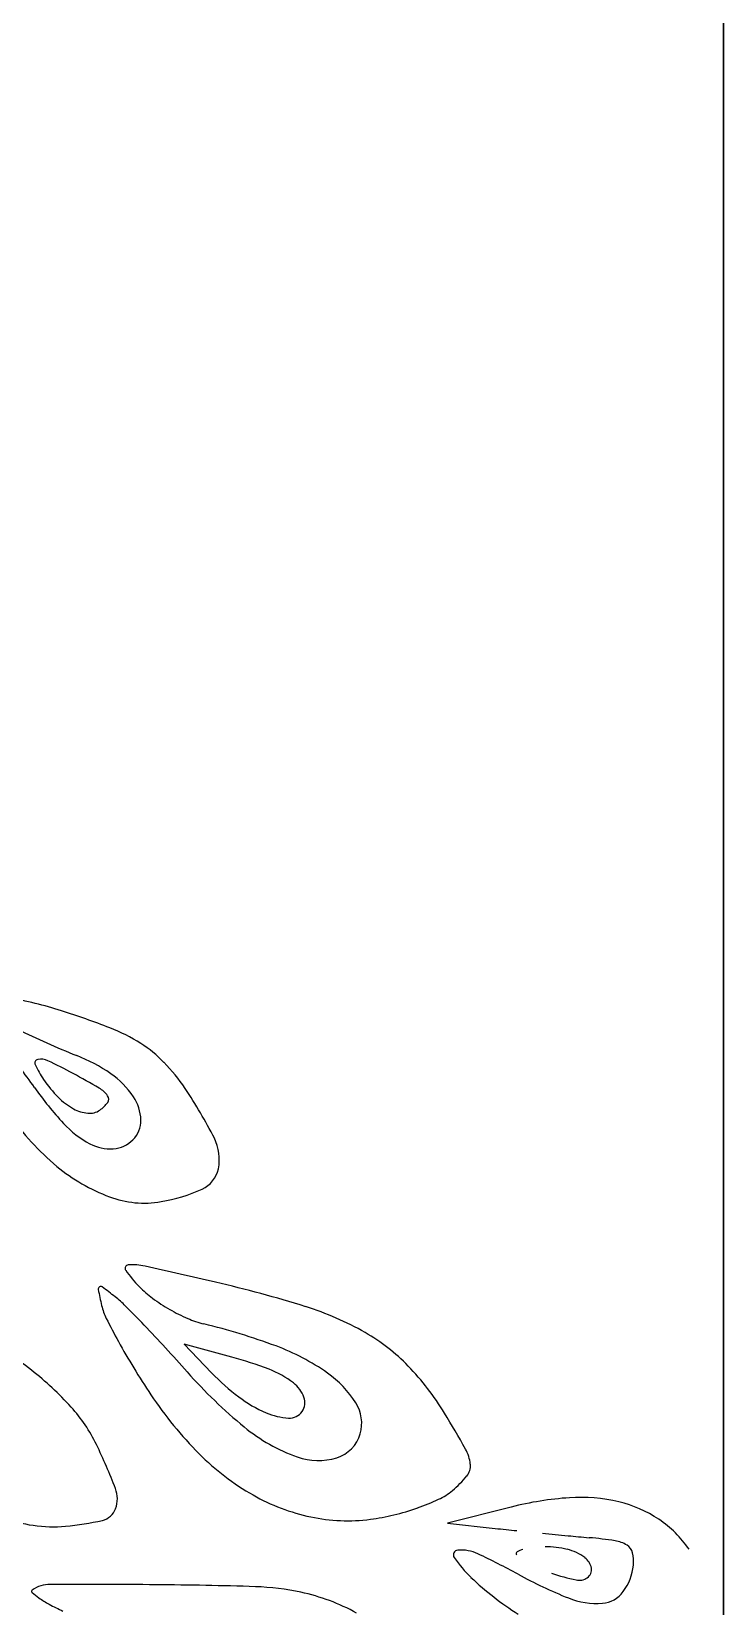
# Model space of a CAD drawing. Header units: millimetres. Extents: x 56222 to 3066687, y -650199 to -121287.
# Drawn here: x 140548.99 to 140551.61, y -185736.43 to -185730.47 of the extents above; entities that cross this region are included whole.
import ezdxf

# ---------------------------------------------------------------- set-up
doc = ezdxf.new("R2010")
doc.units = ezdxf.units.MM
doc.header["$MEASUREMENT"] = 0
doc.layers.add('$TD_AUDIT_GENERATED_(A0BDF17)', color=32, linetype='Continuous', lineweight=30)
doc.layers.add('FURNITURE', color=32, linetype='Continuous', lineweight=9)

msp = doc.modelspace()

# ---------------------------------------------------------------- linework, layer by layer
at = {"layer": '$TD_AUDIT_GENERATED_(A0BDF17)', "linetype": 'Continuous', "lineweight": 25, "ltscale": 2}
for p, q in [((140549.7488, -185735.4888), (140549.5676, -185735.4401)), ((140549.5676, -185735.4401), (140549.672, -185735.5485)), ((140550.8056, -185736.0563), (140550.5651, -185736.1175)), ((140550.5651, -185736.1175), (140550.7453, -185736.137))]:
    msp.add_line(p, q, dxfattribs=at)
for centre, radius, start, end in [((140548.605, -185735.7477), 1.6466, 72.35988, 79.55822), ((140548.1769, -185737.0941), 3.0594, 68.73647, 72.35978), ((140550.2013, -185731.7174), 2.8283, 243.45963, 248.43121), ((140549.0335, -185734.8928), 0.6973, 57.87419, 68.73643), ((140548.925, -185734.946), 0.6434, 55.41298, 68.43123), ((140549.1589, -185734.6931), 0.4614, 43.85908, 57.87424), ((140547.3966, -185735.593), 1.9599, 34.99412, 37.81568), ((140549.0168, -185734.3762), 0.0139, 101.62692, 204.98702), ((140549.368, -185734.2125), 0.4014, 204.98705, 214.26961), ((140549.0263, -185734.4225), 0.0612, 64.47991, 101.62695), ((140548.135, -185736.2896), 2.1301, 61.61411, 64.4799), ((140548.9548, -185734.8892), 0.7445, 34.06468, 43.85904), ((140550.0572, -185733.7304), 1.2879, 214.99411, 222.74053), ((140549.4395, -185734.1638), 0.4879, 214.26969, 224.4495), ((140547.5437, -185737.3838), 3.3738, 59.68733, 61.61403), ((140549.1052, -185734.6847), 0.3259, 33.76023, 55.41296), ((140549.267, -185734.333), 0.2462, 224.44959, 241.42775), ((140549.1932, -185734.5624), 0.1057, 36.14602, 59.6873), ((140549.1827, -185734.457), 0.1177, 304.26967, 324.65657), ((140549.2612, -185734.5127), 0.0214, 324.65645, 36.14598), ((140549.2376, -185734.5962), 0.1667, 1.56867, 33.76016), ((140548.1383, -185735.4413), 1.7301, 26.82075, 34.06464), ((140549.6884, -185734.0388), 0.9448, 214.22831, 230.41832), ((140549.2173, -185734.4243), 0.1423, 241.42785, 264.51458), ((140549.2103, -185734.4975), 0.0687, 264.51464, 304.26965), ((140549.3883, -185734.3486), 0.377, 222.74053, 242.07608), ((140549.3025, -185734.5944), 0.1017, 315.02337, 1.56861), ((140549.2884, -185734.537), 0.1637, 242.07602, 274.0093), ((140549.2916, -185734.5835), 0.1171, 274.00928, 315.02338), ((140549.5253, -185734.74), 0.176, 348.01544, 26.82076), ((140549.5291, -185734.2316), 0.6947, 230.41835, 249.49696), ((140549.591, -185734.754), 0.1088, 294.24438, 348.01555), ((140549.417, -185734.5313), 0.3748, 249.49704, 279.7742), ((140549.3714, -185734.2663), 0.6436, 279.77425, 294.2444), ((140549.3573, -185735.1527), 0.013, 93.34402, 215.03598), ((140549.7542, -185734.8745), 0.4976, 215.03613, 224.31893), ((140549.37, -185735.3695), 0.2301, 77.4367, 93.34414), ((140541.9206, -185768.7969), 34.4775, 76.98291, 77.43669), ((140549.2525, -185735.2315), 0.00988, 122.60293, 191.57654), ((140551.8078, -185734.708), 2.6183, 191.57644, 192.92036), ((140549.2524, -185735.2314), 0.00981, 53.26312, 122.60279), ((140547.7074, -185737.3015), 2.5929, 51.90979, 53.26333), ((140549.6866, -185734.9405), 0.4032, 224.31892, 233.81725), ((140548.634, -185739.7575), 4.6722, 72.64174, 76.98286), ((140549.4699, -185735.2444), 0.2196, 192.92041, 206.52407), ((140549.0378, -185735.6041), 0.4363, 44.99843, 51.90987), ((140545.8652, -185738.7766), 4.9229, 43.82893, 44.99844), ((140549.8745, -185734.6836), 0.7215, 233.81731, 239.96092), ((140549.6882, -185736.3846), 1.1385, 60.24657, 72.64175), ((140551.3898, -185734.2861), 2.3654, 206.52412, 208.90342), ((140549.8693, -185734.6925), 0.7112, 239.96093, 246.13134), ((140549.7261, -185735.0162), 0.3571, 246.13127, 256.4618), ((140549.0823, -185737.69), 2.393, 69.61804, 76.46171), ((140548.0206, -185736.7804), 1.5756, 52.00685, 60.56515), ((140545.5817, -185739.0487), 5.3158, 42.55441, 43.82889), ((140549.8915, -185736.0291), 0.729, 43.9747, 60.24657), ((140551.5968, -185734.1718), 2.6018, 208.90351, 211.4565), ((140544.8882, -185739.6853), 6.2572, 41.42656, 42.55436), ((140549.6163, -185736.2528), 0.8598, 54.92917, 69.61799), ((140548.2506, -185736.486), 1.202, 42.2363, 52.00687), ((140552.014, -185733.9166), 3.091, 211.45654, 213.70017), ((140549.3937, -185736.8097), 1.3678, 68.74837, 74.95565), ((140549.7559, -185735.8784), 0.3686, 52.28317, 68.74841), ((140549.6839, -185736.2294), 1.0174, 31.30072, 43.97468), ((140550.9837, -185734.3064), 1.8722, 221.42651, 230.61206), ((140550.2979, -185734.9456), 0.8691, 223.9289, 233.00896), ((140549.9055, -185735.685), 0.1241, 20.77138, 52.28313), ((140549.8833, -185735.8724), 0.395, 32.14914, 54.92911), ((140550.6853, -185734.8027), 1.4939, 213.70018, 224.77828), ((140550.0708, -185735.247), 0.4917, 233.00904, 246.91848), ((140549.9673, -185735.6616), 0.058, 325.26334, 20.77134), ((140550.0955, -185735.739), 0.1445, 343.95982, 32.14912), ((140548.7006, -185736.0775), 0.5942, 25.686, 42.23627), ((140549.9797, -185735.4609), 0.2592, 246.91855, 266.39973), ((140549.9671, -185735.6615), 0.0582, 266.39983, 325.26327), ((140546.6615, -185738.0671), 4.5546, 29.31993, 31.30071), ((140550.2221, -185735.234), 0.672, 230.612, 250.34025), ((140550.1056, -185735.7419), 0.1339, 287.49011, 343.95981), ((140547.1441, -185736.8261), 2.3214, 21.20806, 25.68596), ((140550.5024, -185735.9099), 0.1494, 5.87883, 29.31987), ((140550.2933, -185735.1918), 0.9415, 224.77835, 240.43306), ((140550.0752, -185735.6454), 0.2351, 250.34016, 287.4901), ((140550.5912, -185735.9008), 0.0602, 320.84623, 5.87878), ((140550.33, -185735.6881), 0.397, 309.6609, 320.84623), ((140549.2086, -185736.025), 0.1069, 339.34015, 21.20807), ((140550.2059, -185735.3458), 0.7644, 240.43302, 258.00983), ((140550.4259, -185735.8037), 0.2468, 295.15893, 309.66082), ((140551.0684, -185736.6467), 0.627, 76.63806, 93.87398), ((140549.2423, -185736.0377), 0.0709, 283.21391, 339.34011), ((140550.1347, -185735.1559), 0.9575, 283.7118, 289.33826), ((140550.1733, -185735.266), 0.8408, 289.3383, 295.15899), ((140551.1092, -185737.2492), 1.2309, 93.874, 104.27818), ((140551.106, -185736.4883), 0.4642, 56.16519, 76.63803), ((140549.0731, -185735.5907), 0.5401, 248.92452, 274.9323), ((140549.0358, -185735.1584), 0.9741, 274.93231, 283.2139), ((140550.1867, -185735.4362), 0.6721, 258.00978, 277.36831), ((140550.1682, -185735.2934), 0.816, 277.36833, 283.71187), ((140552.2986, -185721.7692), 14.4516, 263.82964, 264.15531), ((140551.1281, -185736.4552), 0.4244, 34.26964, 56.16517), ((140553.7293, -185707.7975), 28.4963, 264.35054, 264.5458), ((140552.3107, -185722.6548), 13.5714, 264.54587, 264.88598), ((140550.9555, -185737.7976), 1.6319, 81.42885, 84.88604), ((140551.1809, -185736.3022), 0.1196, 58.06963, 81.4288), ((140550.6051, -185736.2373), 0.0181, 93.85201, 214.20694), ((140550.9777, -185735.984), 0.4686, 214.2069, 226.24123), ((140550.6143, -185736.3734), 0.1545, 64.8836, 93.85201), ((140549.5254, -185738.6962), 2.7198, 61.29868, 64.8835), ((140550.8326, -185736.2328), 0.00774, 122.40301, 214.2696), ((140550.8719, -185736.2948), 0.0812, 105.74844, 122.40313), ((140550.9396, -185736.5295), 0.3227, 75.97551, 91.03588), ((140550.9714, -185736.4022), 0.1916, 53.72041, 75.97561), ((140551.0481, -185736.2977), 0.0618, 9.3266, 53.72038), ((140551.2197, -185736.24), 0.0463, 13.75812, 58.06957), ((140551.1261, -185736.2629), 0.1426, 354.57952, 13.75805), ((140551.6752, -185734.7695), 1.7568, 241.29868, 248.17646), ((140551.2583, -185735.3843), 0.9703, 251.98659, 257.68933), ((140551.0728, -185736.2936), 0.0369, 304.26969, 9.32663), ((140551.069, -185736.2574), 0.2, 323.4969, 354.57947), ((140548.9963, -185736.3752), 0.00593, 124.26969, 228.73068), ((140549.0619, -185736.4715), 0.1224, 90.10405, 124.2697), ((140549.1328, -185775.4806), 39.1316, 89.51901, 90.10412), ((140549.3215, -185753.0025), 16.6528, 88.22233, 89.51904), ((140549.8084, -185737.3143), 0.9569, 77.8286, 88.22226), ((140551.4071, -185735.5356), 1.0895, 226.24129, 238.17277), ((140551.063, -185736.2793), 0.0542, 257.68926, 304.26967), ((140551.1424, -185736.3118), 0.1086, 274.47442, 323.4969), ((140549.1773, -185736.169), 0.2803, 228.73069, 235.42002), ((140549.2718, -185736.0319), 0.4468, 235.41995, 241.36935), ((140549.5551, -185735.513), 1.038, 241.36943, 244.53814), ((140549.8467, -185737.1366), 0.7752, 61.14418, 77.82851), ((140551.1286, -185736.1347), 0.2863, 248.17649, 274.4745)]:
    msp.add_arc(centre, radius, start, end, dxfattribs=at)
at = {"layer": 'FURNITURE', "lineweight": 30}
msp.add_line((140551.6091, -185725.4446), (140551.6091, -185784.0409), dxfattribs=at)

doc.saveas('drawing.dxf')
